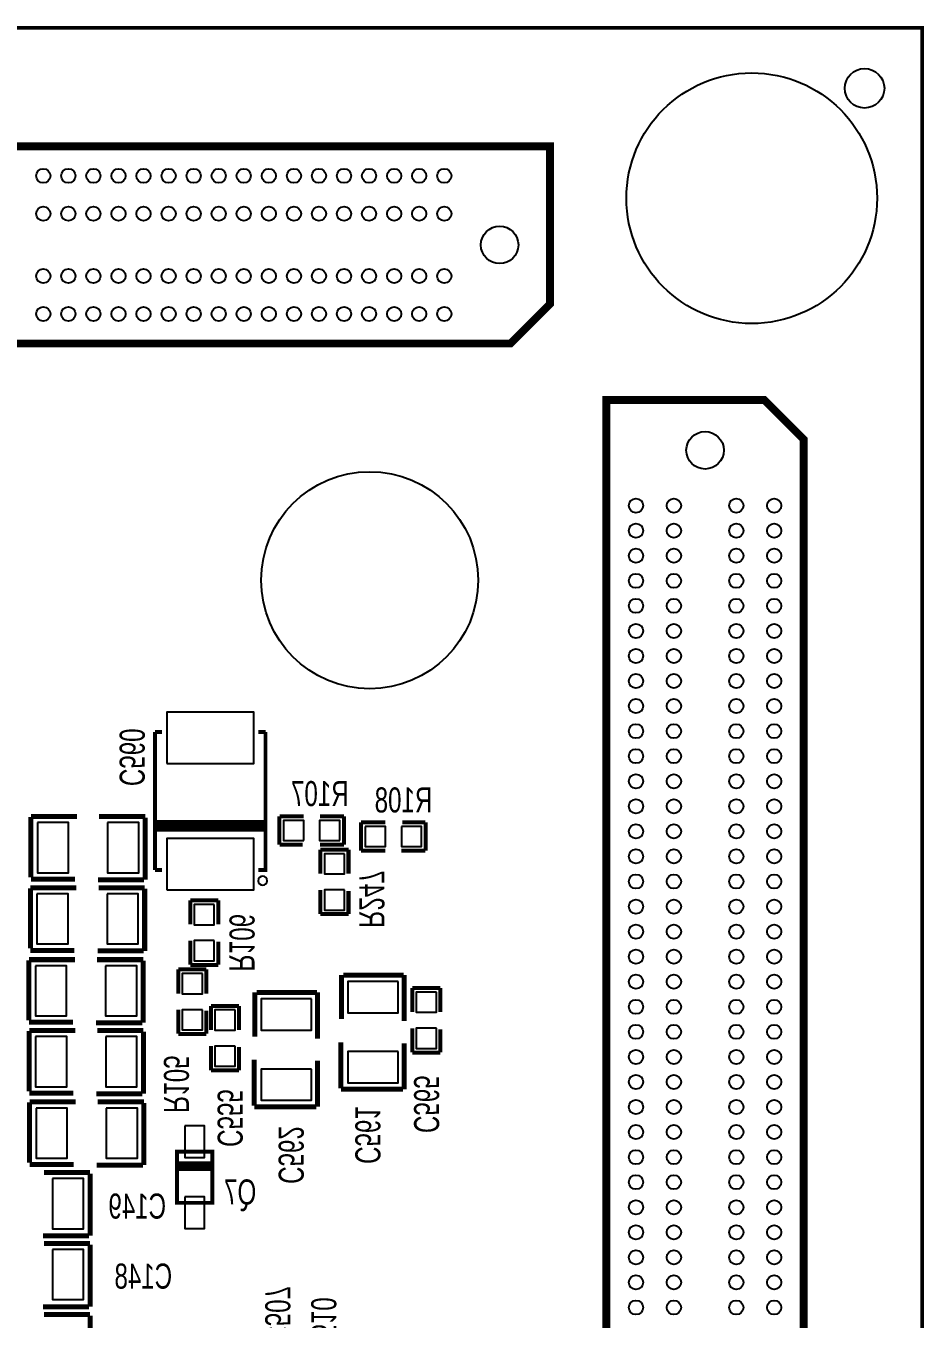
# Model space of a CAD drawing. Extents: x -3 to 103, y -3 to 103.
# Drawn here: x 80.29 to 103.05, y 70.28 to 103.05 of the extents above; entities that cross this region are included whole.
import ezdxf

# ---------------------------------------------------------------- set-up
doc = ezdxf.new("R2010")
doc.units = 0
for name, color, linetype in [('BG_OUTLINE', 254, 'CONTINUOUS'), ('PG_SILKSCREEN_BOTTOM', 92, 'CONTINUOUS'), ('PIN_BOTTOM', 140, 'CONTINUOUS'), ('RD_SILKSCREEN_BOTTOM', 142, 'CONTINUOUS')]:
    doc.layers.add(name, color=color, linetype=linetype)

msp = doc.modelspace()

# ---------------------------------------------------------------- linework, layer by layer
at = {"layer": 'BG_OUTLINE', "const_width": 0.09906}
msp.add_lwpolyline([(-2.999994, 102.999794), (102.999794, 102.999794), (102.999794, -2.999994), (-2.999994, -2.999994), (-2.999994, 102.999794)], dxfattribs=at)
at = {"layer": 'PG_SILKSCREEN_BOTTOM'}
for points, const_width in [([(93.568774, 99.999038), (50.748946, 99.999038), (50.748946, 95.998792), (51.748944, 94.998794), (92.568776, 94.998794), (93.568774, 95.998792), (93.568774, 99.999038)], 0.199898), ([(94.998794, 93.568774), (94.998794, 50.748946), (98.99904, 50.748946), (99.999038, 51.748944), (99.999038, 92.568776), (98.99904, 93.568774), (94.998794, 93.568774)], 0.199898), ([(83.56219, 81.65719), (83.56219, 85.15731)], 0.100076), ([(83.742276, 85.15731), (83.56219, 85.15731)], 0.100076), ([(86.362286, 85.15731), (86.362286, 81.65719), (86.1822, 81.65719)], 0.100076), ([(86.1822, 85.15731), (86.362286, 85.15731)], 0.100076), ([(80.417416, 83.011264), (81.585816, 83.011264)], 0.127), ([(80.417416, 81.474564), (80.417416, 82.998564)], 0.127), ([(83.313016, 83.011264), (82.144616, 83.011264)], 0.127), ([(83.313016, 81.411064), (83.313016, 82.985864)], 0.127), ([(86.362286, 82.87766), (83.571842, 82.87766)], 0.100076), ([(86.715092, 83.014566), (86.715092, 82.303366)], 0.1016), ([(87.32901, 83.014566), (86.71941, 83.014566)], 0.1016), ([(88.349328, 83.014566), (87.739728, 83.014566)], 0.1016), ([(88.349328, 83.014566), (88.349328, 82.303366)], 0.1016), ([(86.362286, 82.777584), (83.571842, 82.777584)], 0.100076), ([(86.362286, 82.677508), (83.571842, 82.677508)], 0.100076), ([(88.78443, 82.86242), (89.39403, 82.86242)], 0.1016), ([(88.78443, 82.15122), (88.78443, 82.86242)], 0.1016), ([(90.414348, 82.86242), (89.830148, 82.86242)], 0.1016), ([(90.418666, 82.15122), (90.418666, 82.86242)], 0.1016), ([(86.71941, 82.303366), (87.30361, 82.303366)], 0.1016), ([(88.349328, 82.303366), (87.739728, 82.303366)], 0.1016), ([(87.753698, 82.173064), (88.464898, 82.173064)], 0.1016), ([(87.753698, 82.173064), (87.753698, 81.563464)], 0.1016), ([(88.464898, 82.173064), (88.464898, 81.563464)], 0.1016), ([(88.78443, 82.15122), (89.39403, 82.15122)], 0.1016), ([(89.804748, 82.15122), (90.414348, 82.15122)], 0.1016), ([(83.742276, 81.65719), (83.56219, 81.65719)], 0.100076), ([(81.535016, 81.423764), (80.417416, 81.423764)], 0.127), ([(82.119216, 81.411064), (83.287616, 81.411064)], 0.127), ([(80.404716, 81.207102), (81.573116, 81.207102)], 0.127), ([(80.404716, 79.670402), (80.404716, 81.194402)], 0.127), ([(83.300316, 81.207102), (82.131916, 81.207102)], 0.127), ([(83.300316, 79.606902), (83.300316, 81.181702)], 0.127), ([(87.753698, 81.152746), (87.753698, 80.543146)], 0.1016), ([(88.464898, 80.543146), (88.464898, 81.127346)], 0.1016), ([(84.453984, 80.8863), (85.165184, 80.8863)], 0.1016), ([(84.453984, 80.8863), (84.453984, 80.2767)], 0.1016), ([(85.165184, 80.8863), (85.165184, 80.2767)], 0.1016), ([(87.753698, 80.538828), (88.464898, 80.538828)], 0.1016), ([(81.522316, 79.619602), (80.404716, 79.619602)], 0.127), ([(82.106516, 79.606902), (83.274916, 79.606902)], 0.127), ([(84.453984, 79.865982), (84.453984, 79.256382)], 0.1016), ([(85.165184, 79.256382), (85.165184, 79.840582)], 0.1016), ([(80.367632, 79.385414), (81.536032, 79.385414)], 0.127), ([(80.367632, 77.848714), (80.367632, 79.372714)], 0.127), ([(83.263232, 79.385414), (82.094832, 79.385414)], 0.127), ([(83.263232, 77.785214), (83.263232, 79.360014)], 0.127), ([(84.15147, 79.137002), (84.86267, 79.137002)], 0.1016), ([(84.15147, 79.137002), (84.15147, 78.527402)], 0.1016), ([(84.453984, 79.252064), (85.165184, 79.252064)], 0.1016), ([(84.86267, 79.137002), (84.86267, 78.527402)], 0.1016), ([(88.28659, 77.878432), (88.28659, 78.996032)], 0.127), ([(88.33739, 78.996032), (89.86139, 78.996032)], 0.127), ([(89.87409, 78.996032), (89.87409, 77.827632)], 0.127), ([(90.0811, 78.666086), (90.7923, 78.666086)], 0.1016), ([(90.0811, 78.666086), (90.0811, 78.056486)], 0.1016), ([(90.7923, 78.666086), (90.7923, 78.056486)], 0.1016), ([(86.091014, 77.435964), (86.091014, 78.553564)], 0.127), ([(86.141814, 78.553564), (87.665814, 78.553564)], 0.127), ([(87.678514, 78.553564), (87.678514, 77.385164)], 0.127), ([(84.15147, 78.116684), (84.15147, 77.507084)], 0.1016), ([(84.86267, 77.507084), (84.86267, 78.091284)], 0.1016), ([(84.981034, 78.214982), (85.692234, 78.214982)], 0.1016), ([(84.981034, 78.214982), (84.981034, 77.605382)], 0.1016), ([(85.692234, 78.214982), (85.692234, 77.605382)], 0.1016), ([(81.485232, 77.797914), (80.367632, 77.797914)], 0.127), ([(82.069432, 77.785214), (83.237832, 77.785214)], 0.127), ([(90.0811, 77.645768), (90.0811, 77.036168)], 0.1016), ([(80.373982, 77.587094), (81.542382, 77.587094)], 0.127), ([(80.373982, 76.050394), (80.373982, 77.574394)], 0.127), ([(83.269582, 77.587094), (82.101182, 77.587094)], 0.127), ([(83.269582, 75.986894), (83.269582, 77.561694)], 0.127), ([(84.15147, 77.502766), (84.86267, 77.502766)], 0.1016), ([(88.27389, 77.294232), (88.27389, 76.125832)], 0.127), ([(90.7923, 77.036168), (90.7923, 77.620368)], 0.1016), ([(84.981034, 77.194664), (84.981034, 76.585064)], 0.1016), ([(85.692234, 76.585064), (85.692234, 77.169264)], 0.1016), ([(89.87409, 76.100432), (89.87409, 77.268832)], 0.127), ([(90.0811, 77.03185), (90.7923, 77.03185)], 0.1016), ([(86.078314, 76.851764), (86.078314, 75.683364)], 0.127), ([(87.678514, 75.657964), (87.678514, 76.826364)], 0.127), ([(84.981034, 76.580746), (85.692234, 76.580746)], 0.1016), ([(81.491582, 75.999594), (80.373982, 75.999594)], 0.127), ([(82.075782, 75.986894), (83.244182, 75.986894)], 0.127), ([(88.27389, 76.100432), (89.84869, 76.100432)], 0.127), ([(80.384142, 75.778868), (81.552542, 75.778868)], 0.127), ([(80.384142, 74.242168), (80.384142, 75.766168)], 0.127), ([(83.279742, 75.778868), (82.111342, 75.778868)], 0.127), ([(83.279742, 74.178668), (83.279742, 75.753468)], 0.127), ([(86.078314, 75.657964), (87.653114, 75.657964)], 0.127), ([(84.117434, 73.223374), (85.01761, 73.223374), (85.01761, 74.523346), (84.117434, 74.523346), (84.117434, 73.223374)], 0.100076), ([(81.501742, 74.191368), (80.384142, 74.191368)], 0.127), ([(82.085942, 74.178668), (83.254342, 74.178668)], 0.127), ([(84.135722, 74.22896), (84.999322, 74.22896)], 0.100076), ([(84.135722, 74.15276), (84.999322, 74.15276)], 0.100076), ([(84.135722, 74.07656), (84.999322, 74.07656)], 0.100076), ([(81.916524, 73.990454), (80.748124, 73.990454)], 0.127), ([(81.916524, 72.390254), (81.916524, 73.965054)], 0.127), ([(80.722724, 72.390254), (81.891124, 72.390254)], 0.127), ([(81.916524, 72.19188), (80.748124, 72.19188)], 0.127), ([(81.916524, 70.59168), (81.916524, 72.16648)], 0.127), ([(80.722724, 70.59168), (81.891124, 70.59168)], 0.127), ([(81.916524, 70.393306), (80.748124, 70.393306)], 0.127), ([(81.916524, 68.793106), (81.916524, 70.367906)], 0.127)]:
    msp.add_lwpolyline(points, dxfattribs=dict(at, const_width=const_width))
msp.add_lwpolyline([(86.405466, 81.387188, 1), (86.17901, 81.38742, 1)], format="xyb", close=True, dxfattribs=at)
at = {"layer": 'PIN_BOTTOM'}
for points in [[(83.862418, 84.356956), (86.062058, 84.356956), (86.062058, 85.657436), (83.862418, 85.657436)], [(80.581246, 82.858864), (80.581246, 81.588864), (81.371186, 81.588864), (81.371186, 82.858864)], [(82.359246, 82.858864), (82.359246, 81.588864), (83.149186, 81.588864), (83.149186, 82.858864)], [(87.33028, 82.403696), (87.33028, 82.914236), (86.81974, 82.914236), (86.81974, 82.403696)], [(88.24468, 82.403696), (88.24468, 82.914236), (87.73414, 82.914236), (87.73414, 82.403696)], [(88.889078, 82.76209), (88.889078, 82.25155), (89.399618, 82.25155), (89.399618, 82.76209)], [(89.803478, 82.76209), (89.803478, 82.25155), (90.314018, 82.25155), (90.314018, 82.76209)], [(83.862418, 81.157064), (86.062058, 81.157064), (86.062058, 82.457544), (83.862418, 82.457544)], [(88.364568, 82.068416), (87.854028, 82.068416), (87.854028, 81.557876), (88.364568, 81.557876)], [(80.568546, 81.054702), (80.568546, 79.784702), (81.358486, 79.784702), (81.358486, 81.054702)], [(82.346546, 81.054702), (82.346546, 79.784702), (83.136486, 79.784702), (83.136486, 81.054702)], [(88.364568, 81.154016), (87.854028, 81.154016), (87.854028, 80.643476), (88.364568, 80.643476)], [(85.064854, 80.781652), (84.554314, 80.781652), (84.554314, 80.271112), (85.064854, 80.271112)], [(85.064854, 79.867252), (84.554314, 79.867252), (84.554314, 79.356712), (85.064854, 79.356712)], [(80.531462, 79.233014), (80.531462, 77.963014), (81.321402, 77.963014), (81.321402, 79.233014)], [(82.309462, 79.233014), (82.309462, 77.963014), (83.099402, 77.963014), (83.099402, 79.233014)], [(84.76234, 79.032354), (84.2518, 79.032354), (84.2518, 78.521814), (84.76234, 78.521814)], [(89.72169, 78.832202), (88.45169, 78.832202), (88.45169, 78.042262), (89.72169, 78.042262)], [(87.526114, 78.389734), (86.256114, 78.389734), (86.256114, 77.599794), (87.526114, 77.599794)], [(90.69197, 78.561438), (90.18143, 78.561438), (90.18143, 78.050898), (90.69197, 78.050898)], [(84.76234, 78.117954), (84.2518, 78.117954), (84.2518, 77.607414), (84.76234, 77.607414)], [(85.591904, 78.110334), (85.081364, 78.110334), (85.081364, 77.599794), (85.591904, 77.599794)], [(80.537812, 77.434694), (80.537812, 76.164694), (81.327752, 76.164694), (81.327752, 77.434694)], [(82.315812, 77.434694), (82.315812, 76.164694), (83.105752, 76.164694), (83.105752, 77.434694)], [(90.69197, 77.647038), (90.18143, 77.647038), (90.18143, 77.136498), (90.69197, 77.136498)], [(85.591904, 77.195934), (85.081364, 77.195934), (85.081364, 76.685394), (85.591904, 76.685394)], [(89.72169, 77.054202), (88.45169, 77.054202), (88.45169, 76.264262), (89.72169, 76.264262)], [(87.526114, 76.611734), (86.256114, 76.611734), (86.256114, 75.821794), (87.526114, 75.821794)], [(80.547972, 75.626468), (80.547972, 74.356468), (81.337912, 74.356468), (81.337912, 75.626468)], [(82.325972, 75.626468), (82.325972, 74.356468), (83.115912, 74.356468), (83.115912, 75.626468)], [(84.317332, 75.173332), (84.317332, 74.373232), (84.817712, 74.373232), (84.817712, 75.173332)], [(80.962754, 73.838054), (80.962754, 72.568054), (81.752694, 72.568054), (81.752694, 73.838054)], [(84.317332, 73.373488), (84.317332, 72.573388), (84.817712, 72.573388), (84.817712, 73.373488)], [(80.962754, 72.03948), (80.962754, 70.76948), (81.752694, 70.76948), (81.752694, 72.03948)]]:
    msp.add_lwpolyline(points, close=True, dxfattribs=at)
for centre, radius in [((101.540818, 101.46665), 0.50038), ((98.681794, 98.681794), 3.175), ((80.73136, 99.248976), 0.18034), ((81.36636, 99.248976), 0.18034), ((82.00136, 99.248976), 0.18034), ((82.63636, 99.248976), 0.18034), ((83.27136, 99.248976), 0.18034), ((83.90636, 99.248976), 0.18034), ((84.54136, 99.248976), 0.18034), ((85.17636, 99.248976), 0.18034), ((85.81136, 99.248976), 0.18034), ((86.44636, 99.248976), 0.18034), ((87.08136, 99.248976), 0.18034), ((87.71636, 99.248976), 0.18034), ((88.35136, 99.248976), 0.18034), ((88.98636, 99.248976), 0.18034), ((89.62136, 99.248976), 0.18034), ((90.25636, 99.248976), 0.18034), ((90.89136, 99.248976), 0.18034), ((80.73136, 98.288856), 0.18034), ((81.36636, 98.288856), 0.18034), ((82.00136, 98.288856), 0.18034), ((82.63636, 98.288856), 0.18034), ((83.27136, 98.288856), 0.18034), ((83.90636, 98.288856), 0.18034), ((84.54136, 98.288856), 0.18034), ((85.17636, 98.288856), 0.18034), ((85.81136, 98.288856), 0.18034), ((86.44636, 98.288856), 0.18034), ((87.08136, 98.288856), 0.18034), ((87.71636, 98.288856), 0.18034), ((88.35136, 98.288856), 0.18034), ((88.98636, 98.288856), 0.18034), ((89.62136, 98.288856), 0.18034), ((90.25636, 98.288856), 0.18034), ((90.89136, 98.288856), 0.18034), ((92.293948, 97.498916), 0.47498), ((80.73136, 96.708976), 0.18034), ((81.36636, 96.708976), 0.18034), ((82.00136, 96.708976), 0.18034), ((82.63636, 96.708976), 0.18034), ((83.27136, 96.708976), 0.18034), ((83.90636, 96.708976), 0.18034), ((84.54136, 96.708976), 0.18034), ((85.17636, 96.708976), 0.18034), ((85.81136, 96.708976), 0.18034), ((86.44636, 96.708976), 0.18034), ((87.08136, 96.708976), 0.18034), ((87.71636, 96.708976), 0.18034), ((88.35136, 96.708976), 0.18034), ((88.98636, 96.708976), 0.18034), ((89.62136, 96.708976), 0.18034), ((90.25636, 96.708976), 0.18034), ((90.89136, 96.708976), 0.18034), ((80.73136, 95.748856), 0.18034), ((81.36636, 95.748856), 0.18034), ((82.00136, 95.748856), 0.18034), ((82.63636, 95.748856), 0.18034), ((83.27136, 95.748856), 0.18034), ((83.90636, 95.748856), 0.18034), ((84.54136, 95.748856), 0.18034), ((85.17636, 95.748856), 0.18034), ((85.81136, 95.748856), 0.18034), ((86.44636, 95.748856), 0.18034), ((87.08136, 95.748856), 0.18034), ((87.71636, 95.748856), 0.18034), ((88.35136, 95.748856), 0.18034), ((88.98636, 95.748856), 0.18034), ((89.62136, 95.748856), 0.18034), ((90.25636, 95.748856), 0.18034), ((90.89136, 95.748856), 0.18034), ((97.498916, 92.293948), 0.47498), ((89.001346, 89.001346), 2.74955), ((95.748856, 90.89136), 0.18034), ((96.708976, 90.89136), 0.18034), ((98.288856, 90.89136), 0.18034), ((99.248976, 90.89136), 0.18034), ((95.748856, 90.25636), 0.18034), ((96.708976, 90.25636), 0.18034), ((98.288856, 90.25636), 0.18034), ((99.248976, 90.25636), 0.18034), ((95.748856, 89.62136), 0.18034), ((96.708976, 89.62136), 0.18034), ((98.288856, 89.62136), 0.18034), ((99.248976, 89.62136), 0.18034), ((95.748856, 88.98636), 0.18034), ((96.708976, 88.98636), 0.18034), ((98.288856, 88.98636), 0.18034), ((99.248976, 88.98636), 0.18034), ((95.748856, 88.35136), 0.18034), ((96.708976, 88.35136), 0.18034), ((98.288856, 88.35136), 0.18034), ((99.248976, 88.35136), 0.18034), ((95.748856, 87.71636), 0.18034), ((96.708976, 87.71636), 0.18034), ((98.288856, 87.71636), 0.18034), ((99.248976, 87.71636), 0.18034), ((95.748856, 87.08136), 0.18034), ((96.708976, 87.08136), 0.18034), ((98.288856, 87.08136), 0.18034), ((99.248976, 87.08136), 0.18034), ((95.748856, 86.44636), 0.18034), ((96.708976, 86.44636), 0.18034), ((98.288856, 86.44636), 0.18034), ((99.248976, 86.44636), 0.18034), ((95.748856, 85.81136), 0.18034), ((96.708976, 85.81136), 0.18034), ((98.288856, 85.81136), 0.18034), ((99.248976, 85.81136), 0.18034), ((95.748856, 85.17636), 0.18034), ((96.708976, 85.17636), 0.18034), ((98.288856, 85.17636), 0.18034), ((99.248976, 85.17636), 0.18034), ((95.748856, 84.54136), 0.18034), ((96.708976, 84.54136), 0.18034), ((98.288856, 84.54136), 0.18034), ((99.248976, 84.54136), 0.18034), ((95.748856, 83.90636), 0.18034), ((96.708976, 83.90636), 0.18034), ((98.288856, 83.90636), 0.18034), ((99.248976, 83.90636), 0.18034), ((95.748856, 83.27136), 0.18034), ((96.708976, 83.27136), 0.18034), ((98.288856, 83.27136), 0.18034), ((99.248976, 83.27136), 0.18034), ((95.748856, 82.63636), 0.18034), ((96.708976, 82.63636), 0.18034), ((98.288856, 82.63636), 0.18034), ((99.248976, 82.63636), 0.18034), ((95.748856, 82.00136), 0.18034), ((96.708976, 82.00136), 0.18034), ((98.288856, 82.00136), 0.18034), ((99.248976, 82.00136), 0.18034), ((95.748856, 81.36636), 0.18034), ((96.708976, 81.36636), 0.18034), ((98.288856, 81.36636), 0.18034), ((99.248976, 81.36636), 0.18034), ((95.748856, 80.73136), 0.18034), ((96.708976, 80.73136), 0.18034), ((98.288856, 80.73136), 0.18034), ((99.248976, 80.73136), 0.18034), ((95.748856, 80.09636), 0.18034), ((96.708976, 80.09636), 0.18034), ((98.288856, 80.09636), 0.18034), ((99.248976, 80.09636), 0.18034), ((95.748856, 79.46136), 0.18034), ((96.708976, 79.46136), 0.18034), ((98.288856, 79.46136), 0.18034), ((99.248976, 79.46136), 0.18034), ((95.748856, 78.82636), 0.18034), ((96.708976, 78.82636), 0.18034), ((98.288856, 78.82636), 0.18034), ((99.248976, 78.82636), 0.18034), ((95.748856, 78.19136), 0.18034), ((96.708976, 78.19136), 0.18034), ((98.288856, 78.19136), 0.18034), ((99.248976, 78.19136), 0.18034), ((95.748856, 77.55636), 0.18034), ((96.708976, 77.55636), 0.18034), ((98.288856, 77.55636), 0.18034), ((99.248976, 77.55636), 0.18034), ((95.748856, 76.92136), 0.18034), ((96.708976, 76.92136), 0.18034), ((98.288856, 76.92136), 0.18034), ((99.248976, 76.92136), 0.18034), ((95.748856, 76.28636), 0.18034), ((96.708976, 76.28636), 0.18034), ((98.288856, 76.28636), 0.18034), ((99.248976, 76.28636), 0.18034), ((95.748856, 75.65136), 0.18034), ((96.708976, 75.65136), 0.18034), ((98.288856, 75.65136), 0.18034), ((99.248976, 75.65136), 0.18034), ((95.748856, 75.01636), 0.18034), ((96.708976, 75.01636), 0.18034), ((98.288856, 75.01636), 0.18034), ((99.248976, 75.01636), 0.18034), ((95.748856, 74.38136), 0.18034), ((96.708976, 74.38136), 0.18034), ((98.288856, 74.38136), 0.18034), ((99.248976, 74.38136), 0.18034), ((95.748856, 73.74636), 0.18034), ((96.708976, 73.74636), 0.18034), ((98.288856, 73.74636), 0.18034), ((99.248976, 73.74636), 0.18034), ((95.748856, 73.11136), 0.18034), ((96.708976, 73.11136), 0.18034), ((98.288856, 73.11136), 0.18034), ((99.248976, 73.11136), 0.18034), ((95.748856, 72.47636), 0.18034), ((96.708976, 72.47636), 0.18034), ((98.288856, 72.47636), 0.18034), ((99.248976, 72.47636), 0.18034), ((95.748856, 71.84136), 0.18034), ((96.708976, 71.84136), 0.18034), ((98.288856, 71.84136), 0.18034), ((99.248976, 71.84136), 0.18034), ((95.748856, 71.20636), 0.18034), ((96.708976, 71.20636), 0.18034), ((98.288856, 71.20636), 0.18034), ((99.248976, 71.20636), 0.18034), ((95.748856, 70.57136), 0.18034), ((96.708976, 70.57136), 0.18034), ((98.288856, 70.57136), 0.18034), ((99.248976, 70.57136), 0.18034)]:
    msp.add_circle(centre, radius, dxfattribs=at)

# ---------------------------------------------------------------- texts
at = {"layer": 'RD_SILKSCREEN_BOTTOM', "text_generation_flag": 2, "width": 0.72}
for s, p in [('C560', (82.665824, 83.78317)), ('R247', (88.73998, 80.187546)), ('R106', (85.44941, 79.083154)), ('R105', (83.786726, 75.49769)), ('C565', (90.125804, 74.991214)), ('C555', (85.148166, 74.639932)), ('C561', (88.637364, 74.20864)), ('C562', (86.694518, 73.70318)), ('C507', (86.35492, 69.65442)), ('C510', (87.51951, 69.3674))]:
    msp.add_text(s, height=0.635, rotation=270, dxfattribs=at).set_placement(p)
for s, p in [('R107', (88.469216, 83.27644)), ('R108', (90.589354, 83.115912)), ('Q7', (86.127844, 73.18121)), ('C149', (83.843114, 72.823578)), ('C148', (83.996784, 71.04888))]:
    msp.add_text(s, height=0.635, dxfattribs=at).set_placement(p)

doc.saveas('drawing.dxf')
